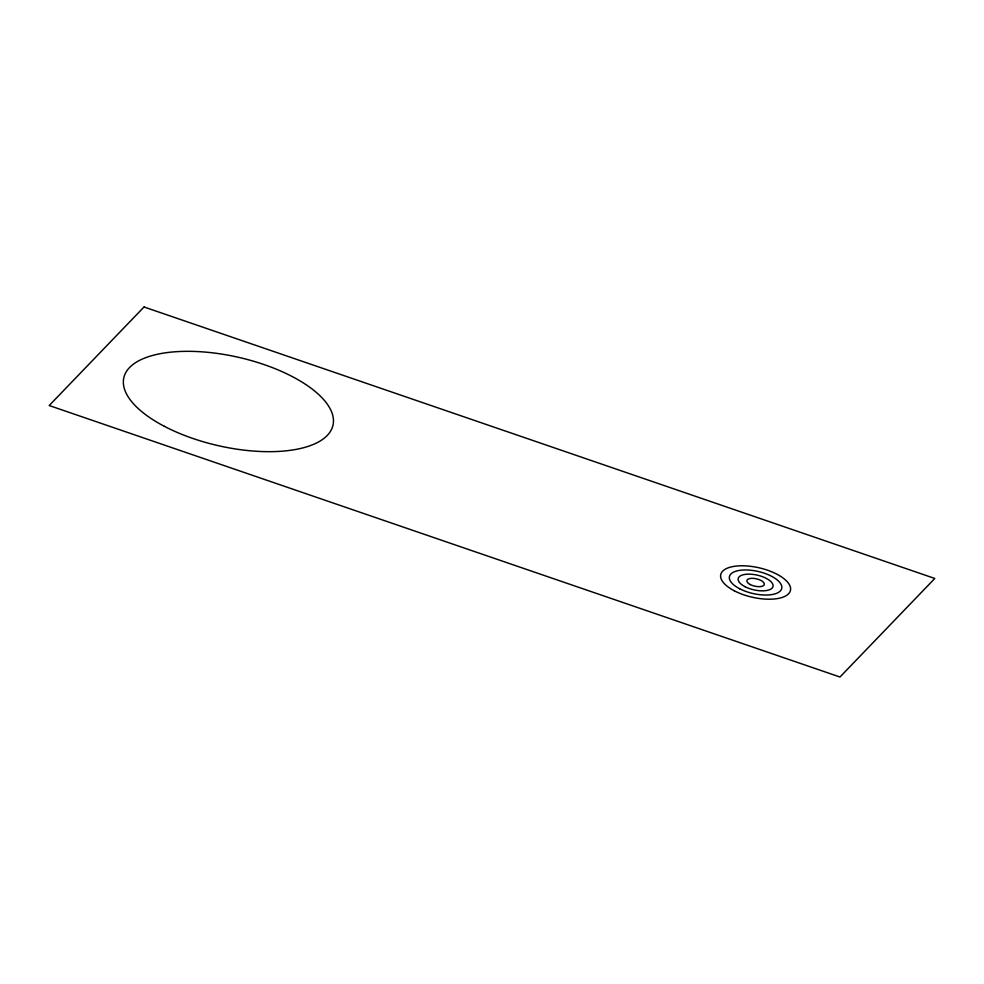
<?xml version="1.0" encoding="UTF-8"?>
<svg xmlns="http://www.w3.org/2000/svg" width="984" height="984" viewBox="0 0 984 984"><rect width="100%" height="100%" fill="white"/><g stroke="black" fill="none" stroke-linecap="round" stroke-linejoin="round"><path stroke-width="1.48" d="M144.021 306.983L49.2 405.531L839.979 677.017L934.8 578.469L144.021 306.983M164.439 426.367A107.231 45.313 12.8 0 0 332.555 426.81A107.231 45.313 12.8 0 0 188.227 351.325A107.231 45.313 12.8 0 0 164.439 426.367M750.263 584.57A8.942 3.776 12.8 0 0 764.273 584.607A8.942 3.776 12.8 0 0 752.243 578.321A8.942 3.776 12.8 0 0 750.263 584.57M744.937 586.636A17.872 7.552 12.8 0 0 772.957 586.71A17.872 7.552 12.8 0 0 748.898 574.139A17.872 7.552 12.8 0 0 744.937 586.636M739.599 588.715A26.814 11.328 12.8 0 0 781.628 588.826A26.814 11.328 12.8 0 0 745.552 569.957A26.814 11.328 12.8 0 0 739.599 588.715M734.273 590.781A35.744 15.104 12.8 0 0 790.312 590.929A35.744 15.104 12.8 0 0 742.194 565.775A35.744 15.104 12.8 0 0 734.273 590.781"/></g></svg>
